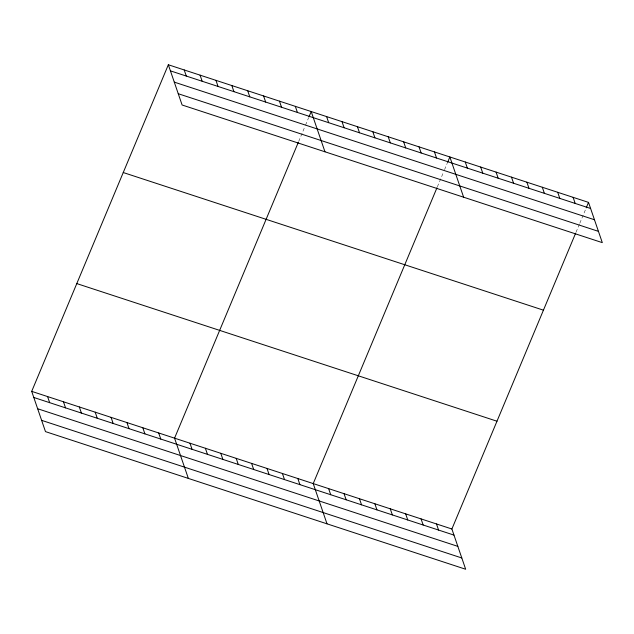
<?xml version="1.0" encoding="UTF-8"?>
<svg xmlns="http://www.w3.org/2000/svg" width="634" height="634" viewBox="0 0 634 634"><rect width="100%" height="100%" fill="white"/><g stroke="black" fill="none" stroke-linecap="round" stroke-linejoin="round"><path stroke-width="0.48" stroke-dasharray="3.17 2.38" d="M298.693 141.437L304.756 126.943M305.517 125.136L308.544 117.884M437.357 186.856L443.42 172.361M444.553 169.643L447.208 163.303M576.021 232.274L579.428 224.119M579.809 223.216L585.871 208.721"/><path stroke-width="0.95" d="M575.64 233.177L451.891 529.002L465.665 569.245L45.482 431.619L31.7 391.368L168.335 64.755L588.518 202.381L602.3 242.632L182.109 104.998L168.335 64.755M298.313 142.341L174.564 438.165L188.346 478.408M308.924 116.981L311.199 111.544L324.973 151.795M436.977 187.759L313.228 483.584L327.009 523.827M447.588 162.399L449.855 156.963L463.636 197.214M586.244 207.817L588.518 202.381M170.419 70.857L590.611 208.483M174.279 82.127L594.47 219.752M178.257 93.729L598.441 231.362M123.242 172.535L543.433 310.169M76.785 283.588L496.977 421.214M31.7 391.368L451.891 529.002M33.792 397.47L453.976 535.104M37.644 408.74L457.835 546.373M41.622 420.35L461.814 557.983M573.112 197.34L575.204 203.443M557.706 192.292L559.798 198.394M542.3 187.244L544.392 193.346M526.894 182.196L528.986 188.298M511.487 177.148L513.58 183.258M496.081 172.107L498.166 178.209M480.675 167.059L482.759 173.161M465.269 162.011L467.353 168.113M434.449 151.922L436.541 158.024M419.042 146.874L421.134 152.976M403.636 141.826L405.728 147.928M388.23 136.778L390.322 142.88M372.824 131.729L374.916 137.84M357.418 126.689L359.51 132.791M342.011 121.641L344.103 127.743M326.605 116.593L328.689 122.695M295.325 106.346L297.409 112.448M436.485 523.953L438.569 530.056M279.451 101.147L281.536 107.249M421.071 518.905L423.163 525.007M263.578 95.948L265.662 102.05M405.665 513.865L407.757 519.967M247.704 90.749L249.788 96.851M390.259 508.817L392.351 514.919M231.83 85.55L233.914 91.653M374.852 503.768L376.945 509.871M359.446 498.72L361.538 504.822M215.956 80.352L218.041 86.454M344.04 493.672L346.132 499.782M200.082 75.153L202.167 81.255M328.634 488.632L330.726 494.734M184.209 69.954L186.293 76.056M297.822 478.535L299.906 484.638M282.415 473.487L284.5 479.589M267.009 468.447L269.093 474.549M251.595 463.399L253.687 469.501M236.189 458.35L238.281 464.453M220.783 453.302L222.875 459.404M205.376 448.262L207.469 454.364M189.97 443.214L192.062 449.316M158.69 432.967L160.782 439.069M142.816 427.768L144.909 433.87M126.943 422.569L129.035 428.671M111.069 417.37L113.161 423.472M95.195 412.171L97.287 418.274M79.321 406.973L81.414 413.075M63.448 401.766L65.54 407.876M47.574 396.567L49.666 402.677"/></g></svg>
